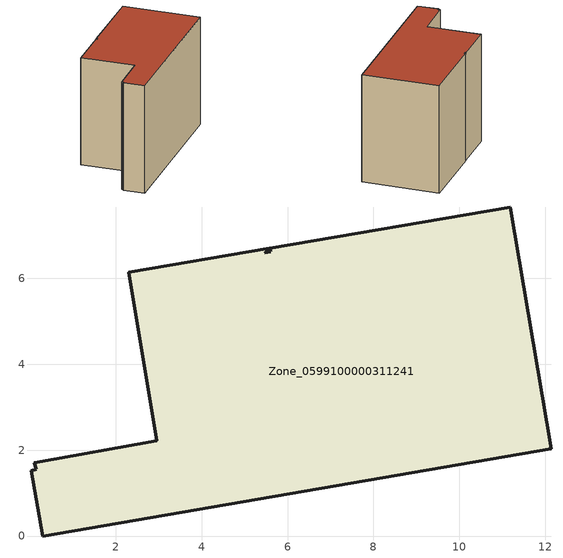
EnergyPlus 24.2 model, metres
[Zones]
Zone_0599100000311241
 floor ground (C_G): 5.57,6.7 5.47,6.59 5.61,6.61 5.59,6.7 11.18,7.66 12.14,2.03 0.3,0 0.03,1.52 0.14,1.55 0.1,1.71 2.96,2.22 2.3,6.14 z0
 wall outside (C_F): 12.14,2.03 11.18,7.66 5.59,6.7 5.61,6.61 5.47,6.59 5.57,6.7 2.3,6.14 2.96,2.22 0.1,1.71 0.14,1.55 0.03,1.52 0.3,0 12.14,2.03 z0:8.26
 roof outside (C_R): 0.1,1.71 0.14,1.55 0.03,1.52 0.3,0 12.14,2.03 11.18,7.66 5.59,6.7 5.61,6.61 5.47,6.59 5.57,6.7 2.3,6.14 2.96,2.22 z8.26
[BUILDING]
Pand.0599100000311241: North Axis=0; Terrain=City; Loads Convergence Tolerance Value=0.04; Temperature Convergence Tolerance Value=0.4; Solar Distribution=FullExterior; Maximum Number of Warmup Days=25; Minimum Number of Warmup Days=1
[Site:Location]
Rotterdam.The.Hague.AP_ZH_NLD Design_Conditions: Latitude=51.96; Longitude=4.45; Time Zone=1; Elevation=-4.5
[SITE:GROUNDTEMPERATURE:BUILDINGSURFACE]
18, 18, 18, 18, 18, 18, 18, 18, 18, 18, 18, 18
[MATERIAL] Thermal Absorptance=0.9; Solar Absorptance=0.7; Visible Absorptance=0.7
Name | Roughness | Thickness | Conductivity | Density | Specific Heat
G.TC.1992-2005 | MediumSmooth | 0.15 | 0.06 | 540 | 1210
F.TC.1992-2005 | Rough | 0.3 | 0.12 | 1920 | 840
R.TC.1992-2005 | MediumRough | 0.2 | 0.08 | 1500 | 1000
[CONSTRUCTION]
C_G: G.TC.1992-2005
C_F: F.TC.1992-2005
C_R: R.TC.1992-2005
[ZONE]
Zone_0599100000311241: Type=1; Multiplier=1; Ceiling Height=Autocalculate; Volume=Autocalculate; Floor Area=autocalculate; Part of Total Floor Area=Yes
[ZONEINFILTRATION:DESIGNFLOWRATE]
Infil_Zone_0599100000311241: Zone or ZoneList or Space or SpaceList=Zone_0599100000311241; Schedule=AlwaysOn; Design Flow Rate Calculation Method=Flow/Area; Flow Rate per Floor Area=0.0015; Constant Term Coefficient=1; Temperature Term Coefficient=0; Velocity Term Coefficient=0; Velocity Squared Term Coefficient=0
[HVACTEMPLATE:ZONE:IDEALLOADSAIRSYSTEM]
Zone_0599100000311241: Maximum Heating Supply Air Temperature=50; Minimum Cooling Supply Air Temperature=13; Maximum Heating Supply Air Humidity Ratio=0.0156; Minimum Cooling Supply Air Humidity Ratio=0.0077; Heating Limit=NoLimit; Cooling Limit=NoLimit; Dehumidification Control Type=ConstantSensibleHeatRatio; Cooling Sensible Heat Ratio=0.7; Dehumidification Setpoint=60; Humidification Control Type=None; Humidification Setpoint=30; Outdoor Air Method=None; Outdoor Air Flow Rate per Person=0.00944; Outdoor Air Flow Rate per Zone Floor Area=0; Outdoor Air Flow Rate per Zone=0; Demand Controlled Ventilation Type=None; Outdoor Air Economizer Type=NoEconomizer; Heat Recovery Type=None; Sensible Heat Recovery Effectiveness=0.7; Latent Heat Recovery Effectiveness=0.65
[ZONECONTROL:THERMOSTAT]
ThermostatControl_Zone_0599100000311241: Zone or ZoneList=Zone_0599100000311241; Control Type Schedule=DualSetpointControlType; Control 1=Thermostat_Zone_0599100000311241; Temperature Difference Between Cutout And Setpoint=0
[THERMOSTATSETPOINT:DUALSETPOINT]
Thermostat_Zone_0599100000311241: Heating Setpoint Temperature Schedule=HeatingSetpoint_Zone_0599100000311241; Cooling Setpoint Temperature Schedule=CoolingSetpoint_Zone_0599100000311241
[SCHEDULE:COMPACT]
HeatingSetpoint_Zone_0599100000311241: Through: 12/31, For: AllDays, Until: 24:00, 21
CoolingSetpoint_Zone_0599100000311241: Through: 12/31, For: AllDays, Until: 24:00, 24
DualSetpointControlType: Through: 12/31, For: AllDays, Until: 24:00, 4
AlwaysOn: Through: 12/31, For: AllDays, Until: 24:00, 1
